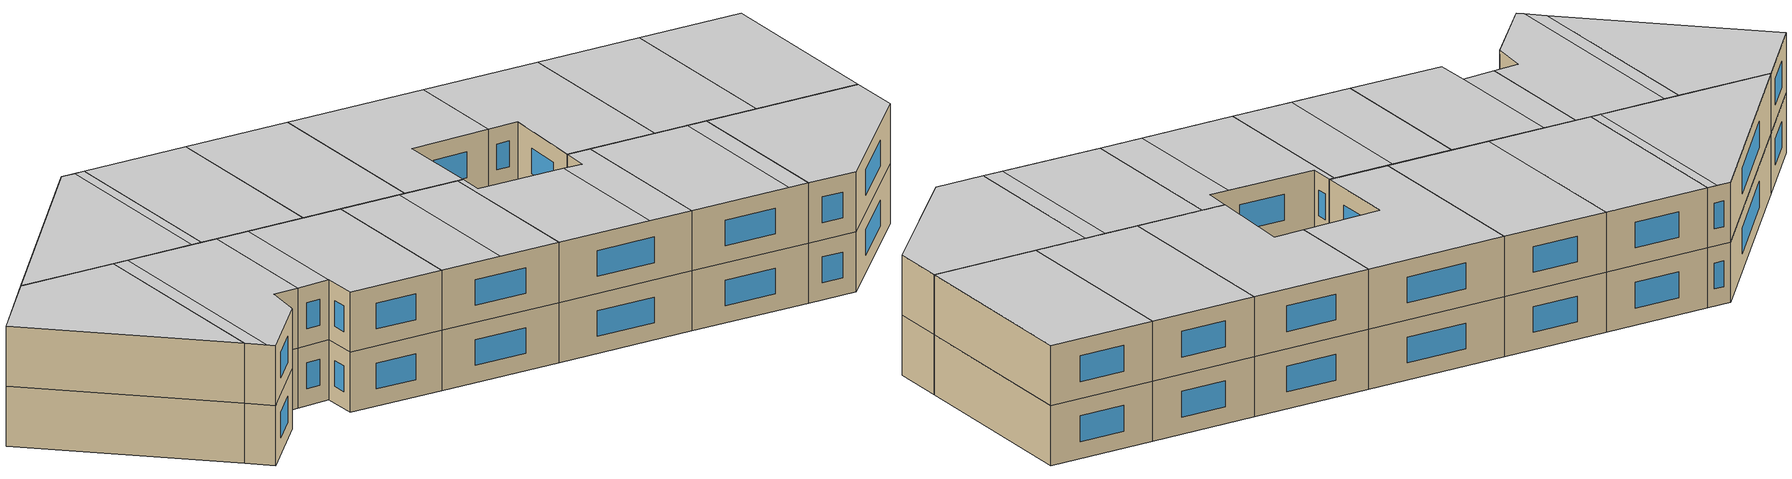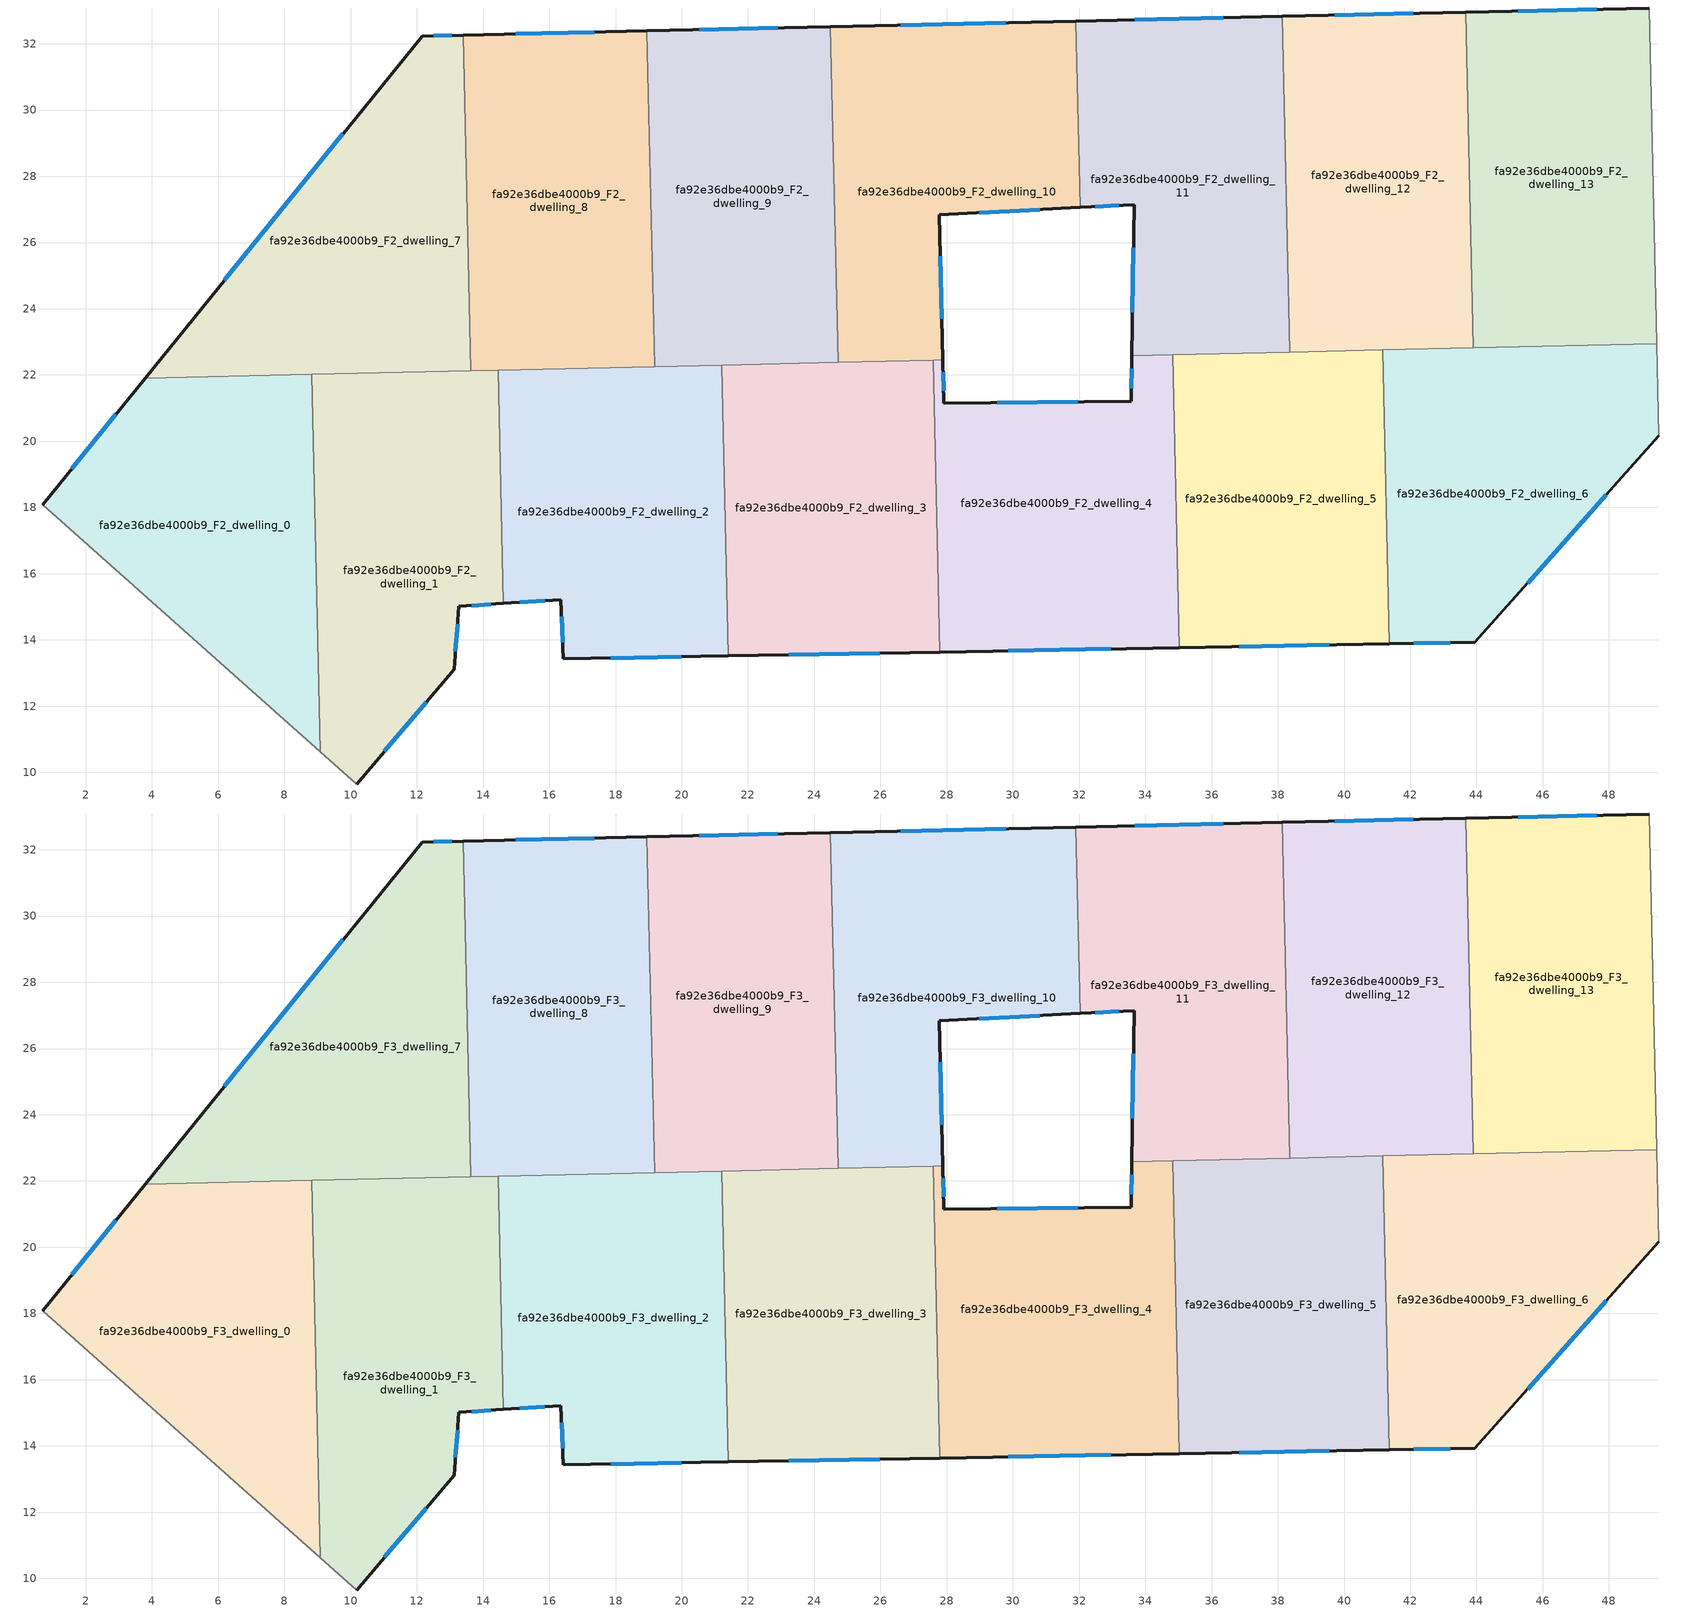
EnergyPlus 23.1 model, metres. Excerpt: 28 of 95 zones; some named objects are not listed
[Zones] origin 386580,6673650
fa92e36dbe4000b9_F2_dwelling_0
 floor to fa92e36dbe4000b9_F1_dwelling_0 (EU_floor_Construction): 8.82,22.02 9.08,10.62 0.7,18.08 3.79,21.9 z6
 wall outside (EU_wall_Construction): 3.79,21.9 0.7,18.08 z6:9
 wall to fa92e36dbe4000b9_F2_dwelling_1 (EU_wall_Construction): 9.08,10.62 8.82,22.02 z6:9
 wall adiabatic (EU_wall_Construction): 0.7,18.08 9.08,10.62 z6:9
 wall to fa92e36dbe4000b9_F2_dwelling_7 (EU_wall_Construction): 8.82,22.02 3.79,21.9 z6:9
 window (EU_Window_Construction): 2.91,20.81 1.58,19.17 z6.86:8.14
fa92e36dbe4000b9_F2_dwelling_1
 floor to fa92e36dbe4000b9_F1_dwelling_1 (EU_floor_Construction): 14.45,22.15 14.61,15.1 13.27,15.01 13.12,13.11 10.18,9.65 9.08,10.62 8.82,22.02 z6
 wall outside (EU_wall_Construction): 10.18,9.65 13.12,13.11 13.27,15.01 14.61,15.1 z6:9
 wall adiabatic (EU_wall_Construction): 9.08,10.62 10.18,9.65 z6:9
 wall to fa92e36dbe4000b9_F2_dwelling_2 (EU_wall_Construction): 14.61,15.1 14.45,22.15 z6:9
 wall to fa92e36dbe4000b9_F2_dwelling_8 (EU_wall_Construction): 14.45,22.15 13.63,22.13 z6:9
 wall to fa92e36dbe4000b9_F2_dwelling_7 (EU_wall_Construction): 13.63,22.13 8.82,22.02 z6:9
 window (EU_Window_Construction): 13.65,15.03 14.23,15.07 / 13.16,13.65 13.23,14.47 / 11.02,10.64 12.28,12.12 z6.86:8.14
fa92e36dbe4000b9_F2_dwelling_10
 floor to fa92e36dbe4000b9_F1_dwelling_10 (EU_floor_Construction): 31.9,32.69 32.03,27.06 27.77,26.83 27.88,22.45 24.72,22.38 24.49,32.52 z6
 wall outside (EU_wall_Construction): 31.9,32.69 24.49,32.52 / 27.88,22.45 27.77,26.83 32.03,27.06 z6:9
 wall to fa92e36dbe4000b9_F2_dwelling_9 (EU_wall_Construction): 24.49,32.52 24.72,22.38 z6:9
 wall to fa92e36dbe4000b9_F2_dwelling_11 (EU_wall_Construction): 32.03,27.06 31.9,32.69 z6:9
 wall to fa92e36dbe4000b9_F2_dwelling_3 (EU_wall_Construction): 24.72,22.38 27.6,22.45 z6:9
 wall to fa92e36dbe4000b9_F2_dwelling_4 (EU_wall_Construction): 27.6,22.45 27.88,22.45 z6:9
 window (EU_Window_Construction): 29.78,32.64 26.61,32.57 / 28.99,26.9 30.81,27 / 27.85,23.7 27.8,25.58 z6.86:8.14
fa92e36dbe4000b9_F2_dwelling_11
 floor to fa92e36dbe4000b9_F1_dwelling_11 (EU_floor_Construction): 38.13,32.83 38.36,22.69 33.59,22.58 33.66,27.15 32.03,27.06 31.9,32.69 z6
 wall outside (EU_wall_Construction): 38.13,32.83 31.9,32.69 / 32.03,27.06 33.66,27.15 33.59,22.58 z6:9
 wall to fa92e36dbe4000b9_F2_dwelling_12 (EU_wall_Construction): 38.36,22.69 38.13,32.83 z6:9
 wall to fa92e36dbe4000b9_F2_dwelling_5 (EU_wall_Construction): 34.82,22.61 38.36,22.69 z6:9
 wall to fa92e36dbe4000b9_F2_dwelling_4 (EU_wall_Construction): 33.59,22.58 34.82,22.61 z6:9
 window (EU_Window_Construction): 36.35,32.79 33.68,32.73 / 33.64,25.84 33.61,23.89 / 32.49,27.08 33.19,27.12 z6.86:8.14
fa92e36dbe4000b9_F2_dwelling_12
 floor to fa92e36dbe4000b9_F1_dwelling_12 (EU_floor_Construction): 43.68,32.96 43.91,22.82 38.36,22.69 38.13,32.83 z6
 wall outside (EU_wall_Construction): 43.68,32.96 38.13,32.83 z6:9
 wall to fa92e36dbe4000b9_F2_dwelling_13 (EU_wall_Construction): 43.91,22.82 43.68,32.96 z6:9
 wall to fa92e36dbe4000b9_F2_dwelling_6 (EU_wall_Construction): 41.16,22.76 43.91,22.82 z6:9
 wall to fa92e36dbe4000b9_F2_dwelling_5 (EU_wall_Construction): 38.36,22.69 41.16,22.76 z6:9
 window (EU_Window_Construction): 42.09,32.92 39.72,32.87 z6.86:8.14
fa92e36dbe4000b9_F2_dwelling_13
 floor to fa92e36dbe4000b9_F1_dwelling_13 (EU_floor_Construction): 49.22,33.08 49.45,22.95 43.91,22.82 43.68,32.96 z6
 wall outside (EU_wall_Construction): 49.22,33.08 43.68,32.96 z6:9
 wall adiabatic (EU_wall_Construction): 49.45,22.95 49.22,33.08 z6:9
 wall to fa92e36dbe4000b9_F2_dwelling_6 (EU_wall_Construction): 43.91,22.82 49.45,22.95 z6:9
 window (EU_Window_Construction): 47.64,33.05 45.26,32.99 z6.86:8.14
fa92e36dbe4000b9_F2_dwelling_2
 floor to fa92e36dbe4000b9_F1_dwelling_2 (EU_floor_Construction): 21.21,22.3 21.41,13.52 16.42,13.42 16.35,15.22 14.61,15.1 14.45,22.15 z6
 wall outside (EU_wall_Construction): 14.61,15.1 16.35,15.22 16.42,13.42 21.41,13.52 z6:9
 wall to fa92e36dbe4000b9_F2_dwelling_3 (EU_wall_Construction): 21.41,13.52 21.21,22.3 z6:9
 wall to fa92e36dbe4000b9_F2_dwelling_9 (EU_wall_Construction): 21.21,22.3 19.18,22.25 z6:9
 wall to fa92e36dbe4000b9_F2_dwelling_8 (EU_wall_Construction): 19.18,22.25 14.45,22.15 z6:9
 window (EU_Window_Construction): 17.85,13.45 19.99,13.49 / 16.37,14.7 16.4,13.94 / 15.11,15.13 15.86,15.18 z6.86:8.14
fa92e36dbe4000b9_F2_dwelling_3
 floor to fa92e36dbe4000b9_F1_dwelling_3 (EU_floor_Construction): 27.6,22.45 27.8,13.63 21.41,13.52 21.21,22.3 z6
 wall outside (EU_wall_Construction): 21.41,13.52 27.8,13.63 z6:9
 wall to fa92e36dbe4000b9_F2_dwelling_4 (EU_wall_Construction): 27.8,13.63 27.6,22.45 z6:9
 wall to fa92e36dbe4000b9_F2_dwelling_9 (EU_wall_Construction): 24.72,22.38 21.21,22.3 z6:9
 window (EU_Window_Construction): 23.24,13.55 25.97,13.6 z6.86:8.14
fa92e36dbe4000b9_F2_dwelling_4
 floor to fa92e36dbe4000b9_F1_dwelling_4 (EU_floor_Construction): 34.82,22.61 35.02,13.77 27.8,13.63 27.6,22.45 27.88,22.45 27.92,21.14 33.57,21.21 33.59,22.58 z6
 wall outside (EU_wall_Construction): 33.59,22.58 33.57,21.21 27.92,21.14 27.88,22.45 / 27.8,13.63 35.02,13.77 z6:9
 wall to fa92e36dbe4000b9_F2_dwelling_5 (EU_wall_Construction): 35.02,13.77 34.82,22.61 z6:9
 window (EU_Window_Construction): 27.91,21.52 27.89,22.08 / 31.95,21.19 29.53,21.16 / 33.58,22.19 33.57,21.6 / 29.86,13.67 32.96,13.73 z6.86:8.14
fa92e36dbe4000b9_F2_dwelling_5
 floor to fa92e36dbe4000b9_F1_dwelling_5 (EU_floor_Construction): 41.16,22.76 41.37,13.88 35.02,13.77 34.82,22.61 z6
 wall outside (EU_wall_Construction): 35.02,13.77 41.37,13.88 z6:9
 wall to fa92e36dbe4000b9_F2_dwelling_6 (EU_wall_Construction): 41.37,13.88 41.16,22.76 z6:9
 window (EU_Window_Construction): 36.84,13.8 39.55,13.85 z6.86:8.14
fa92e36dbe4000b9_F2_dwelling_6
 floor to fa92e36dbe4000b9_F1_dwelling_6 (EU_floor_Construction): 49.45,22.95 49.51,20.17 43.96,13.93 41.37,13.88 41.16,22.76 z6
 wall outside (EU_wall_Construction): 41.37,13.88 43.96,13.93 49.51,20.17 z6:9
 wall adiabatic (EU_wall_Construction): 49.51,20.17 49.45,22.95 z6:9
 window (EU_Window_Construction): 45.54,15.71 47.92,18.39 / 42.11,13.9 43.22,13.92 z6.86:8.14
fa92e36dbe4000b9_F2_dwelling_7
 floor to fa92e36dbe4000b9_F1_dwelling_7 (EU_floor_Construction): 13.4,32.26 13.64,22.13 3.79,21.9 12.16,32.24 z6
 wall outside (EU_wall_Construction): 13.4,32.26 12.16,32.24 3.79,21.9 z6:9
 wall to fa92e36dbe4000b9_F2_dwelling_8 (EU_wall_Construction): 13.64,22.13 13.4,32.26 z6:9
 window (EU_Window_Construction): 9.77,29.28 6.18,24.85 / 13.05,32.26 12.51,32.24 z6.86:8.14
fa92e36dbe4000b9_F2_dwelling_8
 floor to fa92e36dbe4000b9_F1_dwelling_8 (EU_floor_Construction): 18.95,32.39 19.18,22.25 13.64,22.13 13.4,32.26 z6
 wall outside (EU_wall_Construction): 18.95,32.39 13.4,32.26 z6:9
 wall to fa92e36dbe4000b9_F2_dwelling_9 (EU_wall_Construction): 19.18,22.25 18.95,32.39 z6:9
 window (EU_Window_Construction): 17.36,32.35 14.99,32.3 z6.86:8.14
fa92e36dbe4000b9_F2_dwelling_9
 floor to fa92e36dbe4000b9_F1_dwelling_9 (EU_floor_Construction): 24.49,32.52 24.72,22.38 19.18,22.25 18.95,32.39 z6
 wall outside (EU_wall_Construction): 24.49,32.52 18.95,32.39 z6:9
 window (EU_Window_Construction): 22.91,32.48 20.53,32.43 z6.86:8.14
fa92e36dbe4000b9_F3_dwelling_0
 floor to fa92e36dbe4000b9_F2_dwelling_0 (EU_floor_Construction): 8.82,22.02 9.08,10.62 0.7,18.08 3.79,21.9 z9
 wall outside (EU_wall_Construction): 3.79,21.9 0.7,18.08 z9:12
 wall to fa92e36dbe4000b9_F3_dwelling_1 (EU_wall_Construction): 9.08,10.62 8.82,22.02 z9:12
 wall adiabatic (EU_wall_Construction): 0.7,18.08 9.08,10.62 z9:12
 wall to fa92e36dbe4000b9_F3_dwelling_7 (EU_wall_Construction): 8.82,22.02 3.79,21.9 z9:12
 window (EU_Window_Construction): 2.91,20.81 1.58,19.17 z9.86:11.14
 ceiling to fa92e36dbe4000b9_F4_dwelling_0 (EU_floor_Construction): 9.08,10.62 8.82,22.02 3.79,21.9 0.7,18.08 z12
fa92e36dbe4000b9_F3_dwelling_1
 floor to fa92e36dbe4000b9_F2_dwelling_1 (EU_floor_Construction): 14.45,22.15 14.61,15.1 13.27,15.01 13.12,13.11 10.18,9.65 9.08,10.62 8.82,22.02 z9
 wall outside (EU_wall_Construction): 10.18,9.65 13.12,13.11 13.27,15.01 14.61,15.1 z9:12
 wall adiabatic (EU_wall_Construction): 9.08,10.62 10.18,9.65 z9:12
 wall to fa92e36dbe4000b9_F3_dwelling_2 (EU_wall_Construction): 14.61,15.1 14.45,22.15 z9:12
 wall to fa92e36dbe4000b9_F3_dwelling_8 (EU_wall_Construction): 14.45,22.15 13.63,22.13 z9:12
 wall to fa92e36dbe4000b9_F3_dwelling_7 (EU_wall_Construction): 13.63,22.13 8.82,22.02 z9:12
 window (EU_Window_Construction): 13.65,15.03 14.23,15.07 / 13.16,13.65 13.23,14.47 / 11.02,10.64 12.28,12.12 z9.86:11.14
 ceiling to fa92e36dbe4000b9_F4_dwelling_1 (EU_floor_Construction): 13.12,13.11 13.27,15.01 14.61,15.1 14.45,22.15 9.62,22.04 9.89,9.9 10.18,9.65 z12
 ceiling to fa92e36dbe4000b9_F4_dwelling_0 (EU_floor_Construction): 9.89,9.9 9.62,22.04 8.82,22.02 9.08,10.62 z12
fa92e36dbe4000b9_F3_dwelling_10
 floor to fa92e36dbe4000b9_F2_dwelling_10 (EU_floor_Construction): 31.9,32.69 32.03,27.06 27.77,26.83 27.88,22.45 24.72,22.38 24.49,32.52 z9
 wall outside (EU_wall_Construction): 31.9,32.69 24.49,32.52 / 27.88,22.45 27.77,26.83 32.03,27.06 z9:12
 wall to fa92e36dbe4000b9_F3_dwelling_9 (EU_wall_Construction): 24.49,32.52 24.72,22.38 z9:12
 wall to fa92e36dbe4000b9_F3_dwelling_11 (EU_wall_Construction): 32.03,27.06 31.9,32.69 z9:12
 wall to fa92e36dbe4000b9_F3_dwelling_3 (EU_wall_Construction): 24.72,22.38 27.6,22.45 z9:12
 wall to fa92e36dbe4000b9_F3_dwelling_4 (EU_wall_Construction): 27.6,22.45 27.88,22.45 z9:12
 window (EU_Window_Construction): 29.78,32.64 26.61,32.57 / 28.99,26.9 30.81,27 / 27.85,23.7 27.8,25.58 z9.86:11.14
 ceiling to fa92e36dbe4000b9_F4_dwelling_9 (EU_floor_Construction): 27.88,22.45 27.77,26.83 32.03,27.06 31.9,32.69 24.49,32.52 24.72,22.38 z12
fa92e36dbe4000b9_F3_dwelling_11
 floor to fa92e36dbe4000b9_F2_dwelling_11 (EU_floor_Construction): 38.13,32.83 38.36,22.69 33.59,22.58 33.66,27.15 32.03,27.06 31.9,32.69 z9
 wall outside (EU_wall_Construction): 38.13,32.83 31.9,32.69 / 32.03,27.06 33.66,27.15 33.59,22.58 z9:12
 wall to fa92e36dbe4000b9_F3_dwelling_12 (EU_wall_Construction): 38.36,22.69 38.13,32.83 z9:12
 wall to fa92e36dbe4000b9_F3_dwelling_5 (EU_wall_Construction): 34.82,22.61 38.36,22.69 z9:12
 wall to fa92e36dbe4000b9_F3_dwelling_4 (EU_wall_Construction): 33.59,22.58 34.82,22.61 z9:12
 window (EU_Window_Construction): 36.35,32.79 33.68,32.73 / 33.64,25.84 33.61,23.89 / 32.49,27.08 33.19,27.12 z9.86:11.14
 ceiling to fa92e36dbe4000b9_F4_dwelling_10 (EU_floor_Construction): 38.36,22.69 38.13,32.83 31.9,32.69 32.03,27.06 33.66,27.15 33.59,22.58 z12
fa92e36dbe4000b9_F3_dwelling_12
 floor to fa92e36dbe4000b9_F2_dwelling_12 (EU_floor_Construction): 43.68,32.96 43.91,22.82 38.36,22.69 38.13,32.83 z9
 wall outside (EU_wall_Construction): 43.68,32.96 38.13,32.83 z9:12
 wall to fa92e36dbe4000b9_F3_dwelling_13 (EU_wall_Construction): 43.91,22.82 43.68,32.96 z9:12
 wall to fa92e36dbe4000b9_F3_dwelling_6 (EU_wall_Construction): 41.16,22.76 43.91,22.82 z9:12
 wall to fa92e36dbe4000b9_F3_dwelling_5 (EU_wall_Construction): 38.36,22.69 41.16,22.76 z9:12
 window (EU_Window_Construction): 42.09,32.92 39.72,32.87 z9.86:11.14
 ceiling to fa92e36dbe4000b9_F4_dwelling_11 (EU_floor_Construction): 43.91,22.82 43.68,32.96 38.13,32.83 38.36,22.69 z12
fa92e36dbe4000b9_F3_dwelling_13
 floor to fa92e36dbe4000b9_F2_dwelling_13 (EU_floor_Construction): 49.22,33.08 49.45,22.95 43.91,22.82 43.68,32.96 z9
 wall outside (EU_wall_Construction): 49.22,33.08 43.68,32.96 z9:12
 wall adiabatic (EU_wall_Construction): 49.45,22.95 49.22,33.08 z9:12
 wall to fa92e36dbe4000b9_F3_dwelling_6 (EU_wall_Construction): 43.91,22.82 49.45,22.95 z9:12
 window (EU_Window_Construction): 47.64,33.05 45.26,32.99 z9.86:11.14
 ceiling to fa92e36dbe4000b9_F4_dwelling_12 (EU_floor_Construction): 49.45,22.95 49.22,33.08 43.68,32.96 43.91,22.82 z12
fa92e36dbe4000b9_F3_dwelling_2
 floor to fa92e36dbe4000b9_F2_dwelling_2 (EU_floor_Construction): 21.21,22.3 21.41,13.52 16.42,13.42 16.35,15.22 14.61,15.1 14.45,22.15 z9
 wall outside (EU_wall_Construction): 14.61,15.1 16.35,15.22 16.42,13.42 21.41,13.52 z9:12
 wall to fa92e36dbe4000b9_F3_dwelling_3 (EU_wall_Construction): 21.41,13.52 21.21,22.3 z9:12
 wall to fa92e36dbe4000b9_F3_dwelling_9 (EU_wall_Construction): 21.21,22.3 19.18,22.25 z9:12
 wall to fa92e36dbe4000b9_F3_dwelling_8 (EU_wall_Construction): 19.18,22.25 14.45,22.15 z9:12
 window (EU_Window_Construction): 17.85,13.45 19.99,13.49 / 16.37,14.7 16.4,13.94 / 15.11,15.13 15.86,15.18 z9.86:11.14
 ceiling to fa92e36dbe4000b9_F4_dwelling_2 (EU_floor_Construction): 21.41,13.52 21.21,22.3 16.19,22.19 16.35,15.22 16.42,13.42 z12
 ceiling to fa92e36dbe4000b9_F4_dwelling_1 (EU_floor_Construction): 16.35,15.22 16.19,22.19 14.45,22.15 14.61,15.1 z12
fa92e36dbe4000b9_F3_dwelling_3
 floor to fa92e36dbe4000b9_F2_dwelling_3 (EU_floor_Construction): 27.6,22.45 27.8,13.63 21.41,13.52 21.21,22.3 z9
 wall outside (EU_wall_Construction): 21.41,13.52 27.8,13.63 z9:12
 wall to fa92e36dbe4000b9_F3_dwelling_4 (EU_wall_Construction): 27.8,13.63 27.6,22.45 z9:12
 wall to fa92e36dbe4000b9_F3_dwelling_9 (EU_wall_Construction): 24.72,22.38 21.21,22.3 z9:12
 window (EU_Window_Construction): 23.24,13.55 25.97,13.6 z9.86:11.14
 ceiling to fa92e36dbe4000b9_F4_dwelling_2 (EU_floor_Construction): 24.61,13.58 24.41,22.37 21.21,22.3 21.41,13.52 z12
 ceiling to fa92e36dbe4000b9_F4_dwelling_3 (EU_floor_Construction): 27.8,13.63 27.6,22.45 24.41,22.37 24.61,13.58 z12
fa92e36dbe4000b9_F3_dwelling_4
 floor to fa92e36dbe4000b9_F2_dwelling_4 (EU_floor_Construction): 34.82,22.61 35.02,13.77 27.8,13.63 27.6,22.45 27.88,22.45 27.92,21.14 33.57,21.21 33.59,22.58 z9
 wall outside (EU_wall_Construction): 33.59,22.58 33.57,21.21 27.92,21.14 27.88,22.45 / 27.8,13.63 35.02,13.77 z9:12
 wall to fa92e36dbe4000b9_F3_dwelling_5 (EU_wall_Construction): 35.02,13.77 34.82,22.61 z9:12
 window (EU_Window_Construction): 27.91,21.52 27.89,22.08 / 31.95,21.19 29.53,21.16 / 33.58,22.19 33.57,21.6 / 29.86,13.67 32.96,13.73 z9.86:11.14
 ceiling to fa92e36dbe4000b9_F4_dwelling_4 (EU_floor_Construction): 35.02,13.77 34.82,22.61 33.59,22.58 33.57,21.21 32.58,21.2 32.75,13.72 z12
 ceiling to fa92e36dbe4000b9_F4_dwelling_3 (EU_floor_Construction): 32.75,13.72 32.58,21.2 27.92,21.14 27.88,22.45 27.6,22.45 27.8,13.63 z12
fa92e36dbe4000b9_F3_dwelling_5
 floor to fa92e36dbe4000b9_F2_dwelling_5 (EU_floor_Construction): 41.16,22.76 41.37,13.88 35.02,13.77 34.82,22.61 z9
 wall outside (EU_wall_Construction): 35.02,13.77 41.37,13.88 z9:12
 wall to fa92e36dbe4000b9_F3_dwelling_6 (EU_wall_Construction): 41.37,13.88 41.16,22.76 z9:12
 window (EU_Window_Construction): 36.84,13.8 39.55,13.85 z9.86:11.14
 ceiling to fa92e36dbe4000b9_F4_dwelling_4 (EU_floor_Construction): 40.31,13.86 40.11,22.73 34.82,22.61 35.02,13.77 z12
 ceiling to fa92e36dbe4000b9_F4_dwelling_5 (EU_floor_Construction): 41.37,13.88 41.16,22.76 40.11,22.73 40.31,13.86 z12
fa92e36dbe4000b9_F3_dwelling_6
 floor to fa92e36dbe4000b9_F2_dwelling_6 (EU_floor_Construction): 49.45,22.95 49.51,20.17 43.96,13.93 41.37,13.88 41.16,22.76 z9
 wall outside (EU_wall_Construction): 41.37,13.88 43.96,13.93 49.51,20.17 z9:12
 wall adiabatic (EU_wall_Construction): 49.51,20.17 49.45,22.95 z9:12
 window (EU_Window_Construction): 45.54,15.71 47.92,18.39 / 42.11,13.9 43.22,13.92 z9.86:11.14
 ceiling to fa92e36dbe4000b9_F4_dwelling_5 (EU_floor_Construction): 43.96,13.93 49.51,20.17 49.45,22.95 41.16,22.76 41.37,13.88 z12
fa92e36dbe4000b9_F3_dwelling_7
 floor to fa92e36dbe4000b9_F2_dwelling_7 (EU_floor_Construction): 13.4,32.26 13.64,22.13 3.79,21.9 12.16,32.24 z9
 wall outside (EU_wall_Construction): 13.4,32.26 12.16,32.24 3.79,21.9 z9:12
 wall to fa92e36dbe4000b9_F3_dwelling_8 (EU_wall_Construction): 13.64,22.13 13.4,32.26 z9:12
 window (EU_Window_Construction): 9.77,29.28 6.18,24.85 / 13.05,32.26 12.51,32.24 z9.86:11.14
 ceiling to fa92e36dbe4000b9_F4_dwelling_6 (EU_floor_Construction): 13.11,22.12 12.88,32.25 12.16,32.24 3.79,21.9 z12
 ceiling to fa92e36dbe4000b9_F4_dwelling_7 (EU_floor_Construction): 13.63,22.13 13.4,32.26 12.88,32.25 13.11,22.12 z12
fa92e36dbe4000b9_F3_dwelling_8
 floor to fa92e36dbe4000b9_F2_dwelling_8 (EU_floor_Construction): 18.95,32.39 19.18,22.25 13.64,22.13 13.4,32.26 z9
 wall outside (EU_wall_Construction): 18.95,32.39 13.4,32.26 z9:12
 wall to fa92e36dbe4000b9_F3_dwelling_9 (EU_wall_Construction): 19.18,22.25 18.95,32.39 z9:12
 window (EU_Window_Construction): 17.36,32.35 14.99,32.3 z9.86:11.14
 ceiling to fa92e36dbe4000b9_F4_dwelling_7 (EU_floor_Construction): 19.18,22.25 18.95,32.39 13.4,32.26 13.63,22.13 z12
fa92e36dbe4000b9_F3_dwelling_9
 floor to fa92e36dbe4000b9_F2_dwelling_9 (EU_floor_Construction): 24.49,32.52 24.72,22.38 19.18,22.25 18.95,32.39 z9
 wall outside (EU_wall_Construction): 24.49,32.52 18.95,32.39 z9:12
 window (EU_Window_Construction): 22.91,32.48 20.53,32.43 z9.86:11.14
 ceiling to fa92e36dbe4000b9_F4_dwelling_8 (EU_floor_Construction): 24.72,22.38 24.49,32.52 18.95,32.39 19.18,22.25 z12
[Building]
EU S2 Campaign: North Axis=0; Terrain=City; Solar Distribution=FullExterior
[Site:Location]
Helsinki-Vantaa.AP: Latitude=60.317; Longitude=24.963; Time Zone=2; Elevation=54.6
[SizingPeriod:WeatherFileDays]
AnnualSizingPeriod: Begin Month=1; Begin Day of Month=1; End Month=12; End Day of Month=31; Day of Week for Start Day=Monday; Use Weather File Daylight Saving Period=No; Use Weather File Rain and Snow Indicators=No
[MATERIAL]
EU_InternalMass_Material: Roughness=MediumRough; Thickness=0.1; Conductivity=1; Density=1800; Specific Heat=900; Thermal Absorptance=0.9; Solar Absorptance=0.7; Visible Absorptance=0.7
[MATERIAL:NOMASS] Roughness=MediumRough; Thermal Absorptance=0.9; Solar Absorptance=0.7; Visible Absorptance=0.7
Name | Thermal Resistance
EU_wall_NoMass | 1.10183
EU_floor_NoMass | 1.70606
[WINDOWMATERIAL:SIMPLEGLAZINGSYSTEM]
EU_Window_SimpleGlazing: UFactor=3.11035; Solar Heat Gain Coefficient=0.8; Visible Transmittance=0.8
[CONSTRUCTION]
EU_wall_Construction: EU_wall_NoMass
EU_floor_Construction: EU_floor_NoMass
EU_Window_Construction: EU_Window_SimpleGlazing
EU_InternalMass_Construction: EU_InternalMass_Material
[ZONE] Type=1; Multiplier=1; Ceiling Height=autocalculate; Floor Area=autocalculate; Part of Total Floor Area=Yes
Name | Volume
fa92e36dbe4000b9_F2_dwelling_0; fa92e36dbe4000b9_F3_dwelling_0 | 168.633
fa92e36dbe4000b9_F2_dwelling_1; fa92e36dbe4000b9_F3_dwelling_1 | 168.642
fa92e36dbe4000b9_F2_dwelling_10; fa92e36dbe4000b9_F3_dwelling_10 | 168.64
fa92e36dbe4000b9_F2_dwelling_11; fa92e36dbe4000b9_F3_dwelling_11 | 168.629
fa92e36dbe4000b9_F2_dwelling_12; fa92e36dbe4000b9_F3_dwelling_12 | 168.669
fa92e36dbe4000b9_F2_dwelling_13; fa92e36dbe4000b9_F3_dwelling_13; fa92e36dbe4000b9_F2_dwelling_6; fa92e36dbe4000b9_F3_dwelling_6 | 168.624
fa92e36dbe4000b9_F2_dwelling_2; fa92e36dbe4000b9_F3_dwelling_2 | 168.612
fa92e36dbe4000b9_F2_dwelling_3; fa92e36dbe4000b9_F3_dwelling_3 | 168.652
fa92e36dbe4000b9_F2_dwelling_4; fa92e36dbe4000b9_F3_dwelling_4 | 168.639
fa92e36dbe4000b9_F2_dwelling_5; fa92e36dbe4000b9_F3_dwelling_5 | 168.653
fa92e36dbe4000b9_F2_dwelling_7; fa92e36dbe4000b9_F3_dwelling_7 | 168.649
fa92e36dbe4000b9_F2_dwelling_8; fa92e36dbe4000b9_F3_dwelling_8 | 168.647
fa92e36dbe4000b9_F2_dwelling_9; fa92e36dbe4000b9_F3_dwelling_9 | 168.655
[INTERNALMASS] Construction=EU_InternalMass_Construction
Name | Zone or ZoneList | Surface Area
fa92e36dbe4000b9_F2_dwelling_0_EU_InternalMass | fa92e36dbe4000b9_F2_dwelling_0 | 56.2111
fa92e36dbe4000b9_F2_dwelling_1_EU_InternalMass | fa92e36dbe4000b9_F2_dwelling_1 | 56.2138
fa92e36dbe4000b9_F2_dwelling_2_EU_InternalMass | fa92e36dbe4000b9_F2_dwelling_2 | 56.2044
fa92e36dbe4000b9_F2_dwelling_3_EU_InternalMass | fa92e36dbe4000b9_F2_dwelling_3 | 56.2169
fa92e36dbe4000b9_F2_dwelling_4_EU_InternalMass | fa92e36dbe4000b9_F2_dwelling_4 | 56.2129
fa92e36dbe4000b9_F2_dwelling_5_EU_InternalMass | fa92e36dbe4000b9_F2_dwelling_5 | 56.2178
fa92e36dbe4000b9_F2_dwelling_6_EU_InternalMass | fa92e36dbe4000b9_F2_dwelling_6 | 56.2082
fa92e36dbe4000b9_F2_dwelling_7_EU_InternalMass | fa92e36dbe4000b9_F2_dwelling_7 | 56.2163
fa92e36dbe4000b9_F2_dwelling_8_EU_InternalMass | fa92e36dbe4000b9_F2_dwelling_8 | 56.216
fa92e36dbe4000b9_F2_dwelling_9_EU_InternalMass | fa92e36dbe4000b9_F2_dwelling_9 | 56.2199
fa92e36dbe4000b9_F2_dwelling_10_EU_InternalMass | fa92e36dbe4000b9_F2_dwelling_10 | 56.2131
fa92e36dbe4000b9_F2_dwelling_11_EU_InternalMass | fa92e36dbe4000b9_F2_dwelling_11 | 56.2099
fa92e36dbe4000b9_F2_dwelling_12_EU_InternalMass | fa92e36dbe4000b9_F2_dwelling_12 | 56.2234
fa92e36dbe4000b9_F2_dwelling_13_EU_InternalMass | fa92e36dbe4000b9_F2_dwelling_13 | 56.2078
fa92e36dbe4000b9_F3_dwelling_0_EU_InternalMass | fa92e36dbe4000b9_F3_dwelling_0 | 56.2111
fa92e36dbe4000b9_F3_dwelling_1_EU_InternalMass | fa92e36dbe4000b9_F3_dwelling_1 | 56.2138
fa92e36dbe4000b9_F3_dwelling_2_EU_InternalMass | fa92e36dbe4000b9_F3_dwelling_2 | 56.2044
fa92e36dbe4000b9_F3_dwelling_3_EU_InternalMass | fa92e36dbe4000b9_F3_dwelling_3 | 56.2169
fa92e36dbe4000b9_F3_dwelling_4_EU_InternalMass | fa92e36dbe4000b9_F3_dwelling_4 | 56.2129
fa92e36dbe4000b9_F3_dwelling_5_EU_InternalMass | fa92e36dbe4000b9_F3_dwelling_5 | 56.2178
fa92e36dbe4000b9_F3_dwelling_6_EU_InternalMass | fa92e36dbe4000b9_F3_dwelling_6 | 56.2082
fa92e36dbe4000b9_F3_dwelling_7_EU_InternalMass | fa92e36dbe4000b9_F3_dwelling_7 | 56.2163
fa92e36dbe4000b9_F3_dwelling_8_EU_InternalMass | fa92e36dbe4000b9_F3_dwelling_8 | 56.216
fa92e36dbe4000b9_F3_dwelling_9_EU_InternalMass | fa92e36dbe4000b9_F3_dwelling_9 | 56.2199
fa92e36dbe4000b9_F3_dwelling_10_EU_InternalMass | fa92e36dbe4000b9_F3_dwelling_10 | 56.2131
fa92e36dbe4000b9_F3_dwelling_11_EU_InternalMass | fa92e36dbe4000b9_F3_dwelling_11 | 56.2099
fa92e36dbe4000b9_F3_dwelling_12_EU_InternalMass | fa92e36dbe4000b9_F3_dwelling_12 | 56.2234
fa92e36dbe4000b9_F3_dwelling_13_EU_InternalMass | fa92e36dbe4000b9_F3_dwelling_13 | 56.2078
[OTHEREQUIPMENT] Fuel Type=Electricity; Design Level Calculation Method=Watts/Area; Power per Zone Floor Area=1; Fraction Latent=0; Fraction Radiant=0; Fraction Lost=0; Carbon Dioxide Generation Rate=0; EndUse Subcategory=EU_Step8_InternalGains
Name | Zone or ZoneList or Space or SpaceList | Schedule
EU_Step8_InternalGain_fa92e36dbe4000b9_F2_dwelling_0_f000 | fa92e36dbe4000b9_F2_dwelling_0 | EU_Step8_GainSchedule_fa92e36dbe4000b9_F2_dwelling_0_f000
EU_Step8_InternalGain_fa92e36dbe4000b9_F2_dwelling_1_f000 | fa92e36dbe4000b9_F2_dwelling_1 | EU_Step8_GainSchedule_fa92e36dbe4000b9_F2_dwelling_1_f000
EU_Step8_InternalGain_fa92e36dbe4000b9_F2_dwelling_2_f000 | fa92e36dbe4000b9_F2_dwelling_2 | EU_Step8_GainSchedule_fa92e36dbe4000b9_F2_dwelling_2_f000
EU_Step8_InternalGain_fa92e36dbe4000b9_F2_dwelling_3_f000 | fa92e36dbe4000b9_F2_dwelling_3 | EU_Step8_GainSchedule_fa92e36dbe4000b9_F2_dwelling_3_f000
EU_Step8_InternalGain_fa92e36dbe4000b9_F2_dwelling_4_f000 | fa92e36dbe4000b9_F2_dwelling_4 | EU_Step8_GainSchedule_fa92e36dbe4000b9_F2_dwelling_4_f000
EU_Step8_InternalGain_fa92e36dbe4000b9_F2_dwelling_5_f000 | fa92e36dbe4000b9_F2_dwelling_5 | EU_Step8_GainSchedule_fa92e36dbe4000b9_F2_dwelling_5_f000
EU_Step8_InternalGain_fa92e36dbe4000b9_F2_dwelling_6_f000 | fa92e36dbe4000b9_F2_dwelling_6 | EU_Step8_GainSchedule_fa92e36dbe4000b9_F2_dwelling_6_f000
EU_Step8_InternalGain_fa92e36dbe4000b9_F2_dwelling_7_f000 | fa92e36dbe4000b9_F2_dwelling_7 | EU_Step8_GainSchedule_fa92e36dbe4000b9_F2_dwelling_7_f000
EU_Step8_InternalGain_fa92e36dbe4000b9_F2_dwelling_8_f000 | fa92e36dbe4000b9_F2_dwelling_8 | EU_Step8_GainSchedule_fa92e36dbe4000b9_F2_dwelling_8_f000
EU_Step8_InternalGain_fa92e36dbe4000b9_F2_dwelling_9_f000 | fa92e36dbe4000b9_F2_dwelling_9 | EU_Step8_GainSchedule_fa92e36dbe4000b9_F2_dwelling_9_f000
EU_Step8_InternalGain_fa92e36dbe4000b9_F2_dwelling_10_f000 | fa92e36dbe4000b9_F2_dwelling_10 | EU_Step8_GainSchedule_fa92e36dbe4000b9_F2_dwelling_10_f000
EU_Step8_InternalGain_fa92e36dbe4000b9_F2_dwelling_11_f000 | fa92e36dbe4000b9_F2_dwelling_11 | EU_Step8_GainSchedule_fa92e36dbe4000b9_F2_dwelling_11_f000
EU_Step8_InternalGain_fa92e36dbe4000b9_F2_dwelling_12_f000 | fa92e36dbe4000b9_F2_dwelling_12 | EU_Step8_GainSchedule_fa92e36dbe4000b9_F2_dwelling_12_f000
EU_Step8_InternalGain_fa92e36dbe4000b9_F2_dwelling_13_f000 | fa92e36dbe4000b9_F2_dwelling_13 | EU_Step8_GainSchedule_fa92e36dbe4000b9_F2_dwelling_13_f000
EU_Step8_InternalGain_fa92e36dbe4000b9_F3_dwelling_0_f000 | fa92e36dbe4000b9_F3_dwelling_0 | EU_Step8_GainSchedule_fa92e36dbe4000b9_F3_dwelling_0_f000
EU_Step8_InternalGain_fa92e36dbe4000b9_F3_dwelling_1_f000 | fa92e36dbe4000b9_F3_dwelling_1 | EU_Step8_GainSchedule_fa92e36dbe4000b9_F3_dwelling_1_f000
EU_Step8_InternalGain_fa92e36dbe4000b9_F3_dwelling_2_f000 | fa92e36dbe4000b9_F3_dwelling_2 | EU_Step8_GainSchedule_fa92e36dbe4000b9_F3_dwelling_2_f000
EU_Step8_InternalGain_fa92e36dbe4000b9_F3_dwelling_3_f000 | fa92e36dbe4000b9_F3_dwelling_3 | EU_Step8_GainSchedule_fa92e36dbe4000b9_F3_dwelling_3_f000
EU_Step8_InternalGain_fa92e36dbe4000b9_F3_dwelling_4_f000 | fa92e36dbe4000b9_F3_dwelling_4 | EU_Step8_GainSchedule_fa92e36dbe4000b9_F3_dwelling_4_f000
EU_Step8_InternalGain_fa92e36dbe4000b9_F3_dwelling_5_f000 | fa92e36dbe4000b9_F3_dwelling_5 | EU_Step8_GainSchedule_fa92e36dbe4000b9_F3_dwelling_5_f000
EU_Step8_InternalGain_fa92e36dbe4000b9_F3_dwelling_6_f000 | fa92e36dbe4000b9_F3_dwelling_6 | EU_Step8_GainSchedule_fa92e36dbe4000b9_F3_dwelling_6_f000
EU_Step8_InternalGain_fa92e36dbe4000b9_F3_dwelling_7_f000 | fa92e36dbe4000b9_F3_dwelling_7 | EU_Step8_GainSchedule_fa92e36dbe4000b9_F3_dwelling_7_f000
EU_Step8_InternalGain_fa92e36dbe4000b9_F3_dwelling_8_f000 | fa92e36dbe4000b9_F3_dwelling_8 | EU_Step8_GainSchedule_fa92e36dbe4000b9_F3_dwelling_8_f000
EU_Step8_InternalGain_fa92e36dbe4000b9_F3_dwelling_9_f000 | fa92e36dbe4000b9_F3_dwelling_9 | EU_Step8_GainSchedule_fa92e36dbe4000b9_F3_dwelling_9_f000
EU_Step8_InternalGain_fa92e36dbe4000b9_F3_dwelling_10_f000 | fa92e36dbe4000b9_F3_dwelling_10 | EU_Step8_GainSchedule_fa92e36dbe4000b9_F3_dwelling_10_f000
EU_Step8_InternalGain_fa92e36dbe4000b9_F3_dwelling_11_f000 | fa92e36dbe4000b9_F3_dwelling_11 | EU_Step8_GainSchedule_fa92e36dbe4000b9_F3_dwelling_11_f000
EU_Step8_InternalGain_fa92e36dbe4000b9_F3_dwelling_12_f000 | fa92e36dbe4000b9_F3_dwelling_12 | EU_Step8_GainSchedule_fa92e36dbe4000b9_F3_dwelling_12_f000
EU_Step8_InternalGain_fa92e36dbe4000b9_F3_dwelling_13_f000 | fa92e36dbe4000b9_F3_dwelling_13 | EU_Step8_GainSchedule_fa92e36dbe4000b9_F3_dwelling_13_f000
[ZONEVENTILATION:DESIGNFLOWRATE] Schedule=EU_AlwaysOn; Design Flow Rate Calculation Method=AirChanges/Hour; Air Changes per Hour=0.756316; Ventilation Type=Natural; Fan Pressure Rise=0; Fan Total Efficiency=1; Constant Term Coefficient=1; Temperature Term Coefficient=0; Velocity Term Coefficient=0; Velocity Squared Term Coefficient=0; Minimum Indoor Temperature=-100; Maximum Indoor Temperature=100; Delta Temperature=-100; Minimum Outdoor Temperature=-100; Maximum Outdoor Temperature=100; Maximum Wind Speed=40
Name | Zone or ZoneList or Space or SpaceList
EU_ConstantAir_fa92e36dbe4000b9_F2_dwelling_0 | fa92e36dbe4000b9_F2_dwelling_0
EU_ConstantAir_fa92e36dbe4000b9_F2_dwelling_1 | fa92e36dbe4000b9_F2_dwelling_1
EU_ConstantAir_fa92e36dbe4000b9_F2_dwelling_2 | fa92e36dbe4000b9_F2_dwelling_2
EU_ConstantAir_fa92e36dbe4000b9_F2_dwelling_3 | fa92e36dbe4000b9_F2_dwelling_3
EU_ConstantAir_fa92e36dbe4000b9_F2_dwelling_4 | fa92e36dbe4000b9_F2_dwelling_4
EU_ConstantAir_fa92e36dbe4000b9_F2_dwelling_5 | fa92e36dbe4000b9_F2_dwelling_5
EU_ConstantAir_fa92e36dbe4000b9_F2_dwelling_6 | fa92e36dbe4000b9_F2_dwelling_6
EU_ConstantAir_fa92e36dbe4000b9_F2_dwelling_7 | fa92e36dbe4000b9_F2_dwelling_7
EU_ConstantAir_fa92e36dbe4000b9_F2_dwelling_8 | fa92e36dbe4000b9_F2_dwelling_8
EU_ConstantAir_fa92e36dbe4000b9_F2_dwelling_9 | fa92e36dbe4000b9_F2_dwelling_9
EU_ConstantAir_fa92e36dbe4000b9_F2_dwelling_10 | fa92e36dbe4000b9_F2_dwelling_10
EU_ConstantAir_fa92e36dbe4000b9_F2_dwelling_11 | fa92e36dbe4000b9_F2_dwelling_11
EU_ConstantAir_fa92e36dbe4000b9_F2_dwelling_12 | fa92e36dbe4000b9_F2_dwelling_12
EU_ConstantAir_fa92e36dbe4000b9_F2_dwelling_13 | fa92e36dbe4000b9_F2_dwelling_13
EU_ConstantAir_fa92e36dbe4000b9_F3_dwelling_0 | fa92e36dbe4000b9_F3_dwelling_0
EU_ConstantAir_fa92e36dbe4000b9_F3_dwelling_1 | fa92e36dbe4000b9_F3_dwelling_1
EU_ConstantAir_fa92e36dbe4000b9_F3_dwelling_2 | fa92e36dbe4000b9_F3_dwelling_2
EU_ConstantAir_fa92e36dbe4000b9_F3_dwelling_3 | fa92e36dbe4000b9_F3_dwelling_3
EU_ConstantAir_fa92e36dbe4000b9_F3_dwelling_4 | fa92e36dbe4000b9_F3_dwelling_4
EU_ConstantAir_fa92e36dbe4000b9_F3_dwelling_5 | fa92e36dbe4000b9_F3_dwelling_5
EU_ConstantAir_fa92e36dbe4000b9_F3_dwelling_6 | fa92e36dbe4000b9_F3_dwelling_6
EU_ConstantAir_fa92e36dbe4000b9_F3_dwelling_7 | fa92e36dbe4000b9_F3_dwelling_7
EU_ConstantAir_fa92e36dbe4000b9_F3_dwelling_8 | fa92e36dbe4000b9_F3_dwelling_8
EU_ConstantAir_fa92e36dbe4000b9_F3_dwelling_9 | fa92e36dbe4000b9_F3_dwelling_9
EU_ConstantAir_fa92e36dbe4000b9_F3_dwelling_10 | fa92e36dbe4000b9_F3_dwelling_10
EU_ConstantAir_fa92e36dbe4000b9_F3_dwelling_11 | fa92e36dbe4000b9_F3_dwelling_11
EU_ConstantAir_fa92e36dbe4000b9_F3_dwelling_12 | fa92e36dbe4000b9_F3_dwelling_12
EU_ConstantAir_fa92e36dbe4000b9_F3_dwelling_13 | fa92e36dbe4000b9_F3_dwelling_13
[HVACTEMPLATE:THERMOSTAT] Constant Heating Setpoint=20; Constant Cooling Setpoint=50
EU_HeatOnly_fa92e36dbe4000b9_F6_dwelling_2; EU_HeatOnly_fa92e36dbe4000b9_F6_dwelling_3; EU_HeatOnly_fa92e36dbe4000b9_F6_dwelling_4; EU_HeatOnly_fa92e36dbe4000b9_F6_dwelling_5; EU_HeatOnly_fa92e36dbe4000b9_F6_dwelling_6; EU_HeatOnly_fa92e36dbe4000b9_F6_dwelling_7; EU_HeatOnly_fa92e36dbe4000b9_F6_dwelling_8; EU_HeatOnly_fa92e36dbe4000b9_F6_dwelling_9; EU_HeatOnly_fa92e36dbe4000b9_F6_dwelling_10; EU_HeatOnly_fa92e36dbe4000b9_F6_dwelling_11; EU_HeatOnly_fa92e36dbe4000b9_F6_dwelling_12
[HVACTEMPLATE:ZONE:IDEALLOADSAIRSYSTEM] System Availability Schedule=EU_AlwaysOn; Maximum Heating Supply Air Temperature=50; Minimum Cooling Supply Air Temperature=13; Maximum Heating Supply Air Humidity Ratio=0.0156; Minimum Cooling Supply Air Humidity Ratio=0.0077; Heating Limit=NoLimit; Cooling Limit=NoLimit; Heating Availability Schedule=EU_AlwaysOn; Cooling Availability Schedule=EU_CoolingOff; Dehumidification Control Type=ConstantSensibleHeatRatio; Cooling Sensible Heat Ratio=0.7; Dehumidification Setpoint=60; Humidification Control Type=None; Humidification Setpoint=30; Outdoor Air Method=None; Outdoor Air Flow Rate per Person=0.00944; Outdoor Air Flow Rate per Zone Floor Area=0; Outdoor Air Flow Rate per Zone=0; Demand Controlled Ventilation Type=None; Outdoor Air Economizer Type=NoEconomizer; Heat Recovery Type=None; Sensible Heat Recovery Effectiveness=0.7; Latent Heat Recovery Effectiveness=0.65
Name | Template Thermostat
fa92e36dbe4000b9_F2_dwelling_0 | EU_HeatOnly_fa92e36dbe4000b9_F2_dwelling_0
fa92e36dbe4000b9_F2_dwelling_1 | EU_HeatOnly_fa92e36dbe4000b9_F2_dwelling_1
fa92e36dbe4000b9_F2_dwelling_2 | EU_HeatOnly_fa92e36dbe4000b9_F2_dwelling_2
fa92e36dbe4000b9_F2_dwelling_3 | EU_HeatOnly_fa92e36dbe4000b9_F2_dwelling_3
fa92e36dbe4000b9_F2_dwelling_4 | EU_HeatOnly_fa92e36dbe4000b9_F2_dwelling_4
fa92e36dbe4000b9_F2_dwelling_5 | EU_HeatOnly_fa92e36dbe4000b9_F2_dwelling_5
fa92e36dbe4000b9_F2_dwelling_6 | EU_HeatOnly_fa92e36dbe4000b9_F2_dwelling_6
fa92e36dbe4000b9_F2_dwelling_7 | EU_HeatOnly_fa92e36dbe4000b9_F2_dwelling_7
fa92e36dbe4000b9_F2_dwelling_8 | EU_HeatOnly_fa92e36dbe4000b9_F2_dwelling_8
fa92e36dbe4000b9_F2_dwelling_9 | EU_HeatOnly_fa92e36dbe4000b9_F2_dwelling_9
fa92e36dbe4000b9_F2_dwelling_10 | EU_HeatOnly_fa92e36dbe4000b9_F2_dwelling_10
fa92e36dbe4000b9_F2_dwelling_11 | EU_HeatOnly_fa92e36dbe4000b9_F2_dwelling_11
fa92e36dbe4000b9_F2_dwelling_12 | EU_HeatOnly_fa92e36dbe4000b9_F2_dwelling_12
fa92e36dbe4000b9_F2_dwelling_13 | EU_HeatOnly_fa92e36dbe4000b9_F2_dwelling_13
fa92e36dbe4000b9_F3_dwelling_0 | EU_HeatOnly_fa92e36dbe4000b9_F3_dwelling_0
fa92e36dbe4000b9_F3_dwelling_1 | EU_HeatOnly_fa92e36dbe4000b9_F3_dwelling_1
fa92e36dbe4000b9_F3_dwelling_2 | EU_HeatOnly_fa92e36dbe4000b9_F3_dwelling_2
fa92e36dbe4000b9_F3_dwelling_3 | EU_HeatOnly_fa92e36dbe4000b9_F3_dwelling_3
fa92e36dbe4000b9_F3_dwelling_4 | EU_HeatOnly_fa92e36dbe4000b9_F3_dwelling_4
fa92e36dbe4000b9_F3_dwelling_5 | EU_HeatOnly_fa92e36dbe4000b9_F3_dwelling_5
fa92e36dbe4000b9_F3_dwelling_6 | EU_HeatOnly_fa92e36dbe4000b9_F3_dwelling_6
fa92e36dbe4000b9_F3_dwelling_7 | EU_HeatOnly_fa92e36dbe4000b9_F3_dwelling_7
fa92e36dbe4000b9_F3_dwelling_8 | EU_HeatOnly_fa92e36dbe4000b9_F3_dwelling_8
fa92e36dbe4000b9_F3_dwelling_9 | EU_HeatOnly_fa92e36dbe4000b9_F3_dwelling_9
fa92e36dbe4000b9_F3_dwelling_10 | EU_HeatOnly_fa92e36dbe4000b9_F3_dwelling_10
fa92e36dbe4000b9_F3_dwelling_11 | EU_HeatOnly_fa92e36dbe4000b9_F3_dwelling_11
fa92e36dbe4000b9_F3_dwelling_12 | EU_HeatOnly_fa92e36dbe4000b9_F3_dwelling_12
fa92e36dbe4000b9_F3_dwelling_13 | EU_HeatOnly_fa92e36dbe4000b9_F3_dwelling_13
[SIZING:ZONE] Zone Cooling Design Supply Air Temperature Input Method=SupplyAirTemperature; Zone Cooling Design Supply Air Temperature=13; Zone Heating Design Supply Air Temperature Input Method=SupplyAirTemperature; Zone Heating Design Supply Air Temperature=50; Zone Cooling Design Supply Air Humidity Ratio=0.008; Zone Heating Design Supply Air Humidity Ratio=0.008; Cooling Design Air Flow Method=DesignDay; Cooling Design Air Flow Rate=0; Cooling Minimum Air Flow per Zone Floor Area=0.000762; Cooling Minimum Air Flow=0; Cooling Minimum Air Flow Fraction=0.2; Heating Design Air Flow Method=DesignDay; Heating Design Air Flow Rate=0; Heating Maximum Air Flow per Zone Floor Area=0.002032; Heating Maximum Air Flow=0.141576; Heating Maximum Air Flow Fraction=0.3; Account for Dedicated Outdoor Air System=No; Dedicated Outdoor Air System Control Strategy=NeutralSupplyAir; Dedicated Outdoor Air Low Setpoint Temperature for Design=autosize; Dedicated Outdoor Air High Setpoint Temperature for Design=autosize; Zone Load Sizing Method=Sensible Load Only No Latent Load; Zone Latent Cooling Design Supply Air Humidity Ratio Input Method=HumidityRatioDifference; Zone Cooling Design Supply Air Humidity Ratio Difference=0.005; Zone Latent Heating Design Supply Air Humidity Ratio Input Method=HumidityRatioDifference; Zone Humidification Design Supply Air Humidity Ratio Difference=0.005
fa92e36dbe4000b9_F2_dwelling_0; fa92e36dbe4000b9_F2_dwelling_1; fa92e36dbe4000b9_F2_dwelling_2; fa92e36dbe4000b9_F2_dwelling_3; fa92e36dbe4000b9_F2_dwelling_4; fa92e36dbe4000b9_F2_dwelling_5; fa92e36dbe4000b9_F2_dwelling_6; fa92e36dbe4000b9_F2_dwelling_7; fa92e36dbe4000b9_F2_dwelling_8; fa92e36dbe4000b9_F2_dwelling_9; fa92e36dbe4000b9_F2_dwelling_10; fa92e36dbe4000b9_F2_dwelling_11; fa92e36dbe4000b9_F2_dwelling_12; fa92e36dbe4000b9_F2_dwelling_13; fa92e36dbe4000b9_F3_dwelling_0; fa92e36dbe4000b9_F3_dwelling_1; fa92e36dbe4000b9_F3_dwelling_2; fa92e36dbe4000b9_F3_dwelling_3; fa92e36dbe4000b9_F3_dwelling_4; fa92e36dbe4000b9_F3_dwelling_5; fa92e36dbe4000b9_F3_dwelling_6; fa92e36dbe4000b9_F3_dwelling_7; fa92e36dbe4000b9_F3_dwelling_8; fa92e36dbe4000b9_F3_dwelling_9; fa92e36dbe4000b9_F3_dwelling_10; fa92e36dbe4000b9_F3_dwelling_11; fa92e36dbe4000b9_F3_dwelling_12; fa92e36dbe4000b9_F3_dwelling_13
[SCHEDULE:CONSTANT]
Name | Hourly Value
EU_AlwaysOn | 1
EU_CoolingOff | 0
[SCHEDULE:FILE] Column Number=1; Rows to Skip at Top=0; Number of Hours of Data=8760; Column Separator=Comma; Interpolate to Timestep=No; Minutes per Item=60; Adjust Schedule for Daylight Savings=Yes
Name | File
EU_Step8_GainSchedule_fa92e36dbe4000b9_F2_dwelling_0_f000 | ../../schedules/fa92e36dbe4000b9/fa92e36dbe4000b9_F2_dwelling_0_f000_gain.csv
EU_Step8_GainSchedule_fa92e36dbe4000b9_F2_dwelling_1_f000 | ../../schedules/fa92e36dbe4000b9/fa92e36dbe4000b9_F2_dwelling_1_f000_gain.csv
EU_Step8_GainSchedule_fa92e36dbe4000b9_F2_dwelling_2_f000 | ../../schedules/fa92e36dbe4000b9/fa92e36dbe4000b9_F2_dwelling_2_f000_gain.csv
EU_Step8_GainSchedule_fa92e36dbe4000b9_F2_dwelling_3_f000 | ../../schedules/fa92e36dbe4000b9/fa92e36dbe4000b9_F2_dwelling_3_f000_gain.csv
EU_Step8_GainSchedule_fa92e36dbe4000b9_F2_dwelling_4_f000 | ../../schedules/fa92e36dbe4000b9/fa92e36dbe4000b9_F2_dwelling_4_f000_gain.csv
EU_Step8_GainSchedule_fa92e36dbe4000b9_F2_dwelling_5_f000 | ../../schedules/fa92e36dbe4000b9/fa92e36dbe4000b9_F2_dwelling_5_f000_gain.csv
EU_Step8_GainSchedule_fa92e36dbe4000b9_F2_dwelling_6_f000 | ../../schedules/fa92e36dbe4000b9/fa92e36dbe4000b9_F2_dwelling_6_f000_gain.csv
EU_Step8_GainSchedule_fa92e36dbe4000b9_F2_dwelling_7_f000 | ../../schedules/fa92e36dbe4000b9/fa92e36dbe4000b9_F2_dwelling_7_f000_gain.csv
EU_Step8_GainSchedule_fa92e36dbe4000b9_F2_dwelling_8_f000 | ../../schedules/fa92e36dbe4000b9/fa92e36dbe4000b9_F2_dwelling_8_f000_gain.csv
EU_Step8_GainSchedule_fa92e36dbe4000b9_F2_dwelling_9_f000 | ../../schedules/fa92e36dbe4000b9/fa92e36dbe4000b9_F2_dwelling_9_f000_gain.csv
EU_Step8_GainSchedule_fa92e36dbe4000b9_F2_dwelling_10_f000 | ../../schedules/fa92e36dbe4000b9/fa92e36dbe4000b9_F2_dwelling_10_f000_gain.csv
EU_Step8_GainSchedule_fa92e36dbe4000b9_F2_dwelling_11_f000 | ../../schedules/fa92e36dbe4000b9/fa92e36dbe4000b9_F2_dwelling_11_f000_gain.csv
EU_Step8_GainSchedule_fa92e36dbe4000b9_F2_dwelling_12_f000 | ../../schedules/fa92e36dbe4000b9/fa92e36dbe4000b9_F2_dwelling_12_f000_gain.csv
EU_Step8_GainSchedule_fa92e36dbe4000b9_F2_dwelling_13_f000 | ../../schedules/fa92e36dbe4000b9/fa92e36dbe4000b9_F2_dwelling_13_f000_gain.csv
EU_Step8_GainSchedule_fa92e36dbe4000b9_F3_dwelling_0_f000 | ../../schedules/fa92e36dbe4000b9/fa92e36dbe4000b9_F3_dwelling_0_f000_gain.csv
EU_Step8_GainSchedule_fa92e36dbe4000b9_F3_dwelling_1_f000 | ../../schedules/fa92e36dbe4000b9/fa92e36dbe4000b9_F3_dwelling_1_f000_gain.csv
EU_Step8_GainSchedule_fa92e36dbe4000b9_F3_dwelling_2_f000 | ../../schedules/fa92e36dbe4000b9/fa92e36dbe4000b9_F3_dwelling_2_f000_gain.csv
EU_Step8_GainSchedule_fa92e36dbe4000b9_F3_dwelling_3_f000 | ../../schedules/fa92e36dbe4000b9/fa92e36dbe4000b9_F3_dwelling_3_f000_gain.csv
EU_Step8_GainSchedule_fa92e36dbe4000b9_F3_dwelling_4_f000 | ../../schedules/fa92e36dbe4000b9/fa92e36dbe4000b9_F3_dwelling_4_f000_gain.csv
EU_Step8_GainSchedule_fa92e36dbe4000b9_F3_dwelling_5_f000 | ../../schedules/fa92e36dbe4000b9/fa92e36dbe4000b9_F3_dwelling_5_f000_gain.csv
EU_Step8_GainSchedule_fa92e36dbe4000b9_F3_dwelling_6_f000 | ../../schedules/fa92e36dbe4000b9/fa92e36dbe4000b9_F3_dwelling_6_f000_gain.csv
EU_Step8_GainSchedule_fa92e36dbe4000b9_F3_dwelling_7_f000 | ../../schedules/fa92e36dbe4000b9/fa92e36dbe4000b9_F3_dwelling_7_f000_gain.csv
EU_Step8_GainSchedule_fa92e36dbe4000b9_F3_dwelling_8_f000 | ../../schedules/fa92e36dbe4000b9/fa92e36dbe4000b9_F3_dwelling_8_f000_gain.csv
EU_Step8_GainSchedule_fa92e36dbe4000b9_F3_dwelling_9_f000 | ../../schedules/fa92e36dbe4000b9/fa92e36dbe4000b9_F3_dwelling_9_f000_gain.csv
EU_Step8_GainSchedule_fa92e36dbe4000b9_F3_dwelling_10_f000 | ../../schedules/fa92e36dbe4000b9/fa92e36dbe4000b9_F3_dwelling_10_f000_gain.csv
EU_Step8_GainSchedule_fa92e36dbe4000b9_F3_dwelling_11_f000 | ../../schedules/fa92e36dbe4000b9/fa92e36dbe4000b9_F3_dwelling_11_f000_gain.csv
EU_Step8_GainSchedule_fa92e36dbe4000b9_F3_dwelling_12_f000 | ../../schedules/fa92e36dbe4000b9/fa92e36dbe4000b9_F3_dwelling_12_f000_gain.csv
EU_Step8_GainSchedule_fa92e36dbe4000b9_F3_dwelling_13_f000 | ../../schedules/fa92e36dbe4000b9/fa92e36dbe4000b9_F3_dwelling_13_f000_gain.csv
